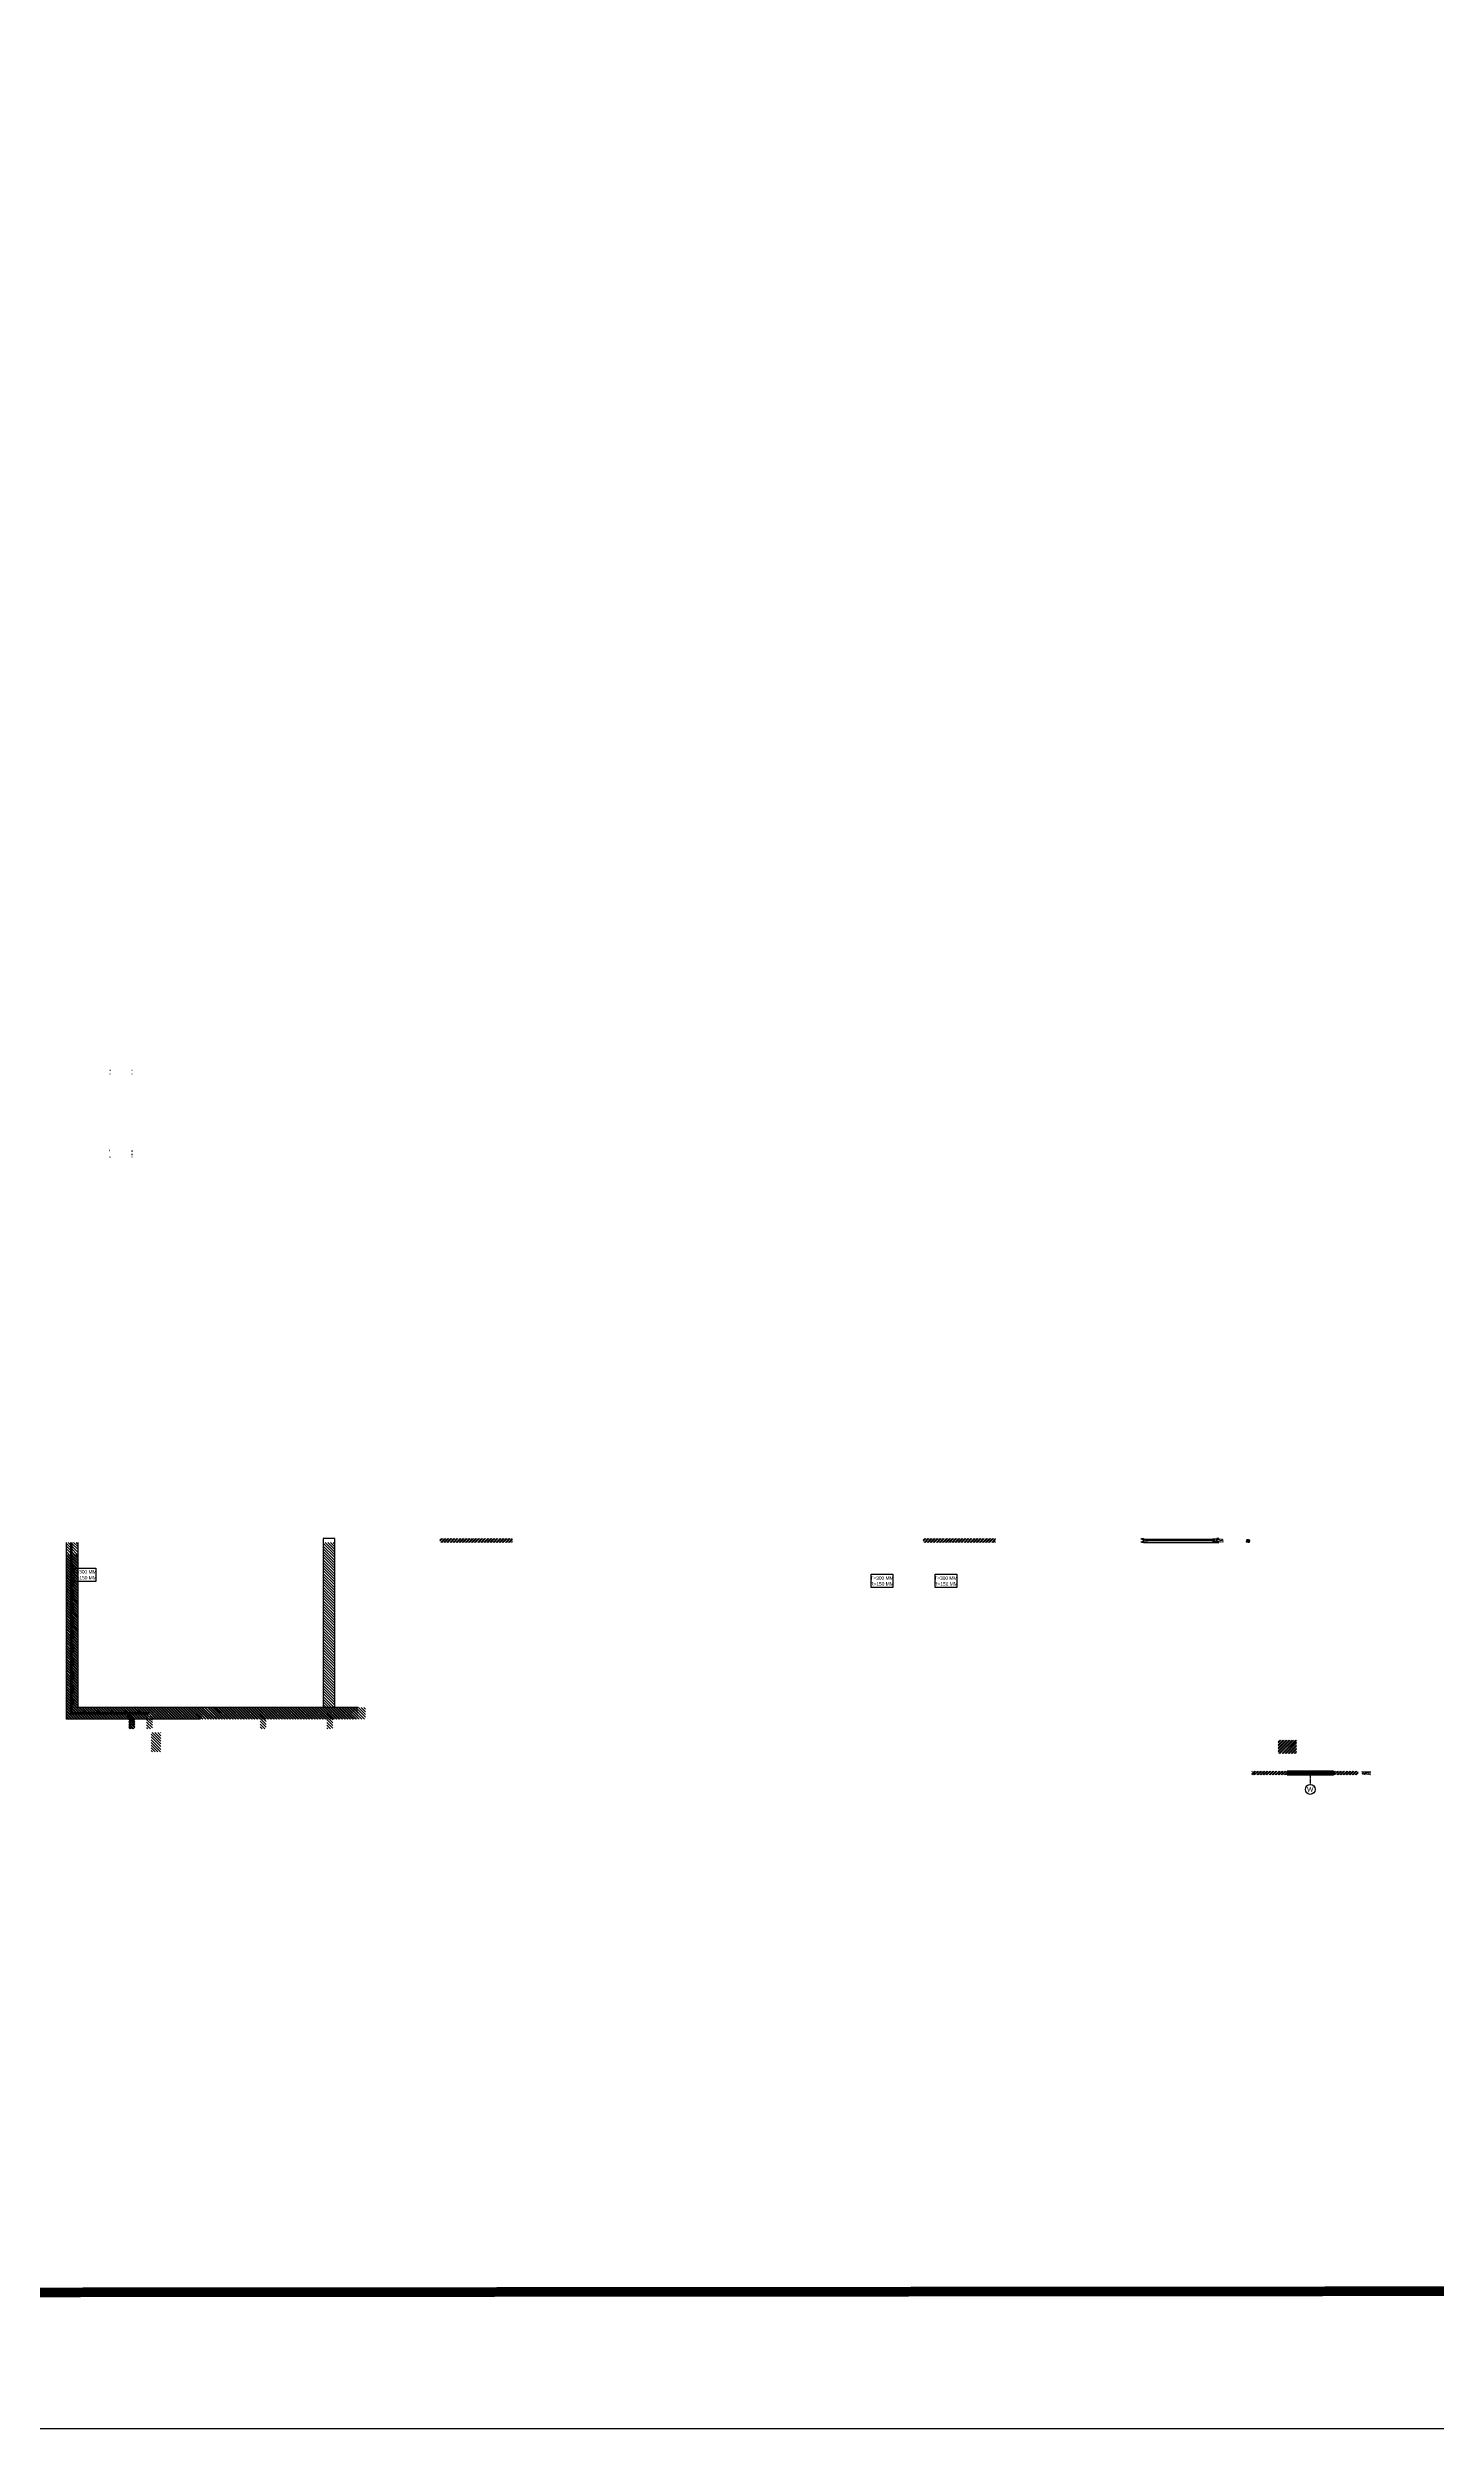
# Model space of a CAD drawing. Header units: feet. Extents: x -99009 to 3252343, y -11094690 to 9035152.
# Drawn here: x 1499888 to 1571732, y -1602159 to -1478993 of the extents above; entities that cross this region are included whole.
import ezdxf

# ---------------------------------------------------------------- set-up
doc = ezdxf.new("R2010")
doc.units = ezdxf.units.FT
doc.linetypes.add('HIDDEN', pattern=[0.375, 0.25, -0.125])
for name, color, linetype, lineweight in [('ELEVATION', 2, 'Continuous', 25), ('PDF_Geometry', 7, 'Continuous', 0), ('PLOT', 1, 'Continuous', 15)]:
    doc.layers.add(name, color=color, linetype=linetype, lineweight=lineweight)
for name, color, linetype in [('HATCH', 252, 'Continuous'), ('TEMPLATE', 3, 'Continuous'), ('TEXT DETAILS', 190, 'Continuous'), ('WALL DIMENSIONS', 40, 'Continuous'), ('WINDOW', 5, 'Continuous')]:
    doc.layers.add(name, color=color, linetype=linetype)
doc.layers.add('HATCH RCC', color=7, linetype='Continuous', lineweight=15, true_color=0x4b4b4b)
doc.layers.add('HATCH WALL', color=7, linetype='Continuous', true_color=0x7d7d7d)
doc.styles.add('ARIAL NARROW', font='ARIALN.TTF')
doc.styles.add('CALIBRI', font='calibri.ttf', dxfattribs={"width": 0.8})
pattern_1 = [(45, (2036625.61, -1491313.71), (-79.549513, 79.549513), []), (45, (2036678.64, -1491313.71), (-79.549513, 79.549513), [])]
pattern_2 = [(45, (2011625.61, -1491313.69), (-79.549513, 79.549513), []), (45, (2011678.64, -1491313.69), (-79.549513, 79.549513), [])]
pattern_3 = [(45, (2561894.73, -1578378.3), (-79.549513, 79.549513), []), (45, (2561947.76, -1578378.3), (-79.549513, 79.549513), [])]
pattern_4 = [(135, (1296366.55, -1118558.01), (-70.710678, -70.710678), [])]
pattern_5 = [(135, (2061650.83, -3178536.36), (-70.710678, -70.710678), [])]
pattern_6 = [(135, (1994172.59, -3065435.66), (-70.710678, -70.710678), [])]

# ---------------------------------------------------------------- blocks, each defined once
blk = doc.blocks.new('CHANNEL')
for points in [[(-50, 100), (0, 100), (0, 0), (-200, 0), (-200, 100), (-150, 100)], [(-129, 50), (-171, 50)], [(-150, 71), (-150, 29)], [(-29, 50), (-71, 50)], [(-50, 71), (-50, 29)]]:
    blk.add_lwpolyline(points)
blk = doc.blocks.new('RS-2')
for points in [[(533906, 122804), (533706, 122804), (533706, 122904), (533906, 122904)], [(537256, 122804), (537456, 122804), (537456, 122904), (537256, 122904)]]:
    blk.add_lwpolyline(points)
blk.add_lwpolyline([(537356, 122829), (537356, 122879), (533806, 122879), (533806, 122829)], close=True)
at = {"layer": 'ELEVATION'}
blk.add_lwpolyline([(533681, 122735), (537481, 122735)], dxfattribs=at)
at = {"layer": 'ELEVATION', "rotation": 90.00000000000006}
blk.add_blockref('CHANNEL', (533681, 122935), dxfattribs=at)
at = {"layer": 'ELEVATION', "xscale": -1, "rotation": 270}
blk.add_blockref('CHANNEL', (537481, 122935), dxfattribs=at)
blk = doc.blocks.new('TEXT')
at = {"layer": 'TEXT DETAILS'}
blk.add_lwpolyline([(281123, 137706), (282246, 137706), (282246, 137015), (281123, 137015)], close=True, dxfattribs=at)
at = {"layer": 'TEXT DETAILS', "insert": (281684, 137360), "char_height": 180, "width": 1127.29, "attachment_point": 5, "style": 'ARIAL NARROW'}
blk.add_mtext('T=300 MM\\PR=150 MM', dxfattribs=at)
blk = doc.blocks.new('W-3')
for p, q in [((1200, 33), (-1200, 33)), ((1200, -33), (-1200, -33))]:
    blk.add_line(p, q)
blk.add_lwpolyline([(-1200, 100), (1200, 100), (1200, -100), (-1200, -100)], close=True)
blk = doc.blocks.new('W')
at = {"layer": 'TEXT DETAILS', "linetype": 'HIDDEN', "ltscale": 0.5}
blk.add_lwpolyline([(0, 0), (0, -500)], dxfattribs=at)
at = {"layer": 'TEXT DETAILS'}
blk.add_circle((0, -753), 253, dxfattribs=at)
at = {"layer": 'TEXT DETAILS', "insert": (0, -753), "char_height": 250, "width": 261.9, "attachment_point": 5, "style": 'CALIBRI'}
blk.add_mtext('W', dxfattribs=at)

msp = doc.modelspace()

# ---------------------------------------------------------------- hatches: boundary and pattern name
at = {"layer": 'HATCH'}
h = msp.add_hatch(dxfattribs=at)
h.set_pattern_fill('ANSI31', color=256, scale=800, angle=90)
h.set_pattern_definition(pattern_5)
h.paths.add_polyline_path([(1500845.57853, -1556326.09856), (1500845.57853, -1556926.07809), (1501069.07853, -1556926.07809), (1501069.07853, -1556326.09856)])
h.paths.add_polyline_path([(1501145.57853, -1556326.09856), (1501145.57853, -1556926.07809), (1501445.57853, -1556926.07809), (1501445.57853, -1556326.09856)])
h = msp.add_hatch(dxfattribs=at)
h.set_pattern_fill('ANSI31', color=256, scale=800, angle=90)
h.set_pattern_definition(pattern_5)
h.paths.add_polyline_path([(1514145.57853, -1563462.09856), (1514145.57853, -1564862.09856), (1514745.57853, -1564862.09856), (1514745.57853, -1563462.09856)])
h.paths.add_polyline_path([(1514145.57853, -1556926.09856), (1514145.57853, -1563462.09856), (1514745.57853, -1563462.09856), (1514745.57853, -1556926.09856)])
h.paths.add_polyline_path([(1514145.57853, -1556326.09856), (1514145.57853, -1556926.09856), (1514745.57853, -1556926.09856), (1514745.57853, -1556326.09856)])
h = msp.add_hatch(dxfattribs=at)
h.set_pattern_fill('ANSI31', color=256, scale=800, angle=90)
h.set_pattern_definition(pattern_4)
edge = h.paths.add_edge_path()
edge.add_line((1507716.51919, -1564861.89168), (1501445.57853, -1564861.89168))
edge.add_line((1501445.57853, -1564861.89168), (1501445.57853, -1556926.07809))
edge.add_line((1501445.57853, -1556926.07809), (1500845.57853, -1556926.07809))
edge.add_line((1500845.57853, -1556926.07809), (1500845.57853, -1565461.89168))
edge.add_line((1500845.57853, -1565461.89168), (1504097.57853, -1565461.89168))
edge.add_line((1504097.57853, -1565461.89168), (1504097.57853, -1565961.89168))
edge.add_line((1504097.57853, -1565961.89168), (1504397.57853, -1565961.89168))
edge.add_line((1504397.57853, -1565961.89168), (1504397.57853, -1565461.89168))
edge.add_line((1504397.57853, -1565461.89168), (1507787.67135, -1565461.89168))
edge.add_arc((1508179.35659, -1565727.62188), 473.31793, 125.0000000497, 145.8459352704, ccw=False)
edge.add_arc((1508177.66841, -1564954.59414), 470.37469, 168.6336162143, 234.9999999503, ccw=False)
h = msp.add_hatch(dxfattribs=at)
h.set_pattern_fill('ANSI31', color=256, scale=800, angle=90)
h.set_pattern_definition(pattern_6)
h.paths.add_polyline_path([(1500845.57853, -1565462.09856), (1504097.57853, -1565462.09856), (1505123.07853, -1565462.09856), (1505123.07853, -1565188.43006), (1501069.07853, -1565188.43006), (1501069.07853, -1556926.07809), (1500845.57853, -1556926.07809)])
h = msp.add_hatch(dxfattribs=at)
h.set_pattern_fill('ANSI31', color=256, scale=800, angle=90)
h.set_pattern_definition(pattern_6)
h.paths.add_polyline_path([(1507447.57853, -1565462.09856), (1515947.10404, -1565462.09856), (1515947.10404, -1564862.09856), (1501445.57853, -1564862.09856), (1501445.57853, -1556926.07809), (1501145.57853, -1556926.07809), (1501145.57853, -1565117.93006), (1505188.07853, -1565117.93006), (1505188.07853, -1565462.09856)])
h = msp.add_hatch(dxfattribs=at)
h.set_pattern_fill('ANSI31', color=256, scale=800, angle=90)
h.set_pattern_definition([(135, (1296366.55, -1117858.01), (-70.710678, -70.710678), [])])
h.paths.add_polyline_path([(1508540.41183, -1564861.89168), (1507736.00191, -1564861.89168, 0.3418707103), (1507907.87257, -1565415.34123, 0.0638901952), (1507856.73464, -1565461.89168), (1508540.41183, -1565461.89168)])
h = msp.add_hatch(dxfattribs=at)
h.set_pattern_fill('ANSI31', color=256, scale=800, angle=90)
h.set_pattern_definition(pattern_4)
h.paths.add_polyline_path([(1516339.93734, -1564861.89168), (1508540.41183, -1564861.89168), (1508540.41183, -1565461.89168), (1510891.5531, -1565461.89168), (1510891.5531, -1565961.89168), (1511191.5531, -1565961.89168), (1511191.5531, -1565461.89168), (1514338.5531, -1565461.89168), (1514339.01339, -1565961.89168), (1514639.01339, -1565961.89168), (1514638.5531, -1565461.89168), (1516339.93734, -1565461.89168)])
h = msp.add_hatch(dxfattribs=at)
h.set_pattern_fill('ANSI31', color=256, scale=800, angle=90)
h.set_pattern_definition([(135, (1296366.55, -1117758.01), (-70.710678, -70.710678), [])])
h.paths.add_polyline_path([(1504397.57853, -1565461.89168), (1504097.57853, -1565461.89168), (1504097.57853, -1565961.89168), (1504397.57853, -1565961.89168)])
h = msp.add_hatch(dxfattribs=at)
h.set_pattern_fill('ANSI31', color=252, scale=800, angle=90)
h.set_pattern_definition([(135, (1297275.05, -1117758.22), (-70.710678, -70.710678), [])])
h.paths.add_polyline_path([(1505306.07853, -1565462.09856), (1505006.07853, -1565462.09856), (1505006.07853, -1565962.09856), (1505306.07853, -1565962.09856)])
h = msp.add_hatch(dxfattribs=at)
h.set_pattern_fill('ANSI31', color=256, scale=800, angle=90)
h.set_pattern_definition([(135, (1969044.08, -3179518.39), (-70.710678, -70.710678), [])])
h.paths.add_polyline_path([(1505247.57853, -1567161.89168), (1505747.57853, -1567161.89168), (1505747.57853, -1566161.89168), (1505247.57853, -1566161.89168)])
h = msp.add_hatch(dxfattribs=at)
h.set_pattern_fill('ANSI31', color=256, scale=100, angle=45)
h.set_pattern_definition([(270, (1946000.61, -1493116.064), (12.5, -5e-15), [])])
h.paths.add_polyline_path([(1568331.09425, -1568202.09856), (1567881.09425, -1568202.09856), (1567881.09425, -1568177.09856), (1568331.09425, -1568177.09856)])
at = {"layer": 'HATCH RCC'}
h = msp.add_hatch(dxfattribs=at)
h.set_pattern_fill('AR-CONC', color=252, scale=10)
h.set_pattern_definition([(50, (2036625.61, -1491313.714), (71.726018, -6.2752135), [7.5, -82.5]), (355, (2036625.61, -1491313.714), (-13.875133, 75.219213), [6, -66]), (100.451444, (2036631.59, -1491314.24), (57.850885, 68.943999), [6.374019, -70.114211]), (46.1842, (2036625.61, -1491293.714), (106.724133, -16.551928), [11.25, -123.75]), (96.635635, (2036634.5, -1491295.09), (93.466195, 97.41186), [9.561034, -105.171376]), (351.184164, (2036625.61, -1491293.71), (93.466195, 97.41186), [9, -99]), (21, (2036635.61, -1491298.714), (59.690705, -40.261889), [7.5, -82.5]), (326, (2036635.61, -1491298.714), (24.331533, 72.515005), [6, -66]), (71.451445, (2036640.585, -1491302.07), (84.022238, 32.253115), [6.374019, -70.114211]), (37.5, (2036625.61, -1491313.714), (1.2159855, 33.2893854), [0, -65.2, 0, -67, 0, -66.25]), (7.5, (2036625.61, -1491313.714), (26.3069537, 39.4411712), [0, -38.2, 0, -63.7, 0, -25.25]), (327.5, (2036603.31, -1491313.714), (53.3822436, -2.2554872), [0, -25, 0, -78, 0, -103.5]), (317.5, (2036593.31, -1491313.714), (58.318617, 10.0104982), [0, -32.5, 0, -51.8, 0, -73.5])])
h.paths.add_polyline_path([(1560481.00515, -1556126.09856), (1560706.09425, -1556126.09856), (1560706.09425, -1556326.09856), (1560481.00515, -1556326.09856)])
h = msp.add_hatch(dxfattribs=at)
h.set_pattern_fill('AR-CONC', color=252, scale=15)
h.set_pattern_definition([(50, (2037054.08, -1491313.714), (107.589027, -9.41282), [11.25, -123.75]), (355, (2037054.08, -1491313.71), (-20.8127, 112.82882), [9, -99]), (100.451444, (2037063.05, -1491314.5), (86.776327, 103.415999), [9.56103, -105.171317]), (46.1842, (2037054.08, -1491283.71), (160.0862, -24.827892), [16.875, -185.625]), (96.635635, (2037067.42, -1491285.78), (140.19929, 146.11779), [14.34155, -157.757064]), (351.184164, (2037054.08, -1491283.71), (140.19929, 146.11779), [13.5, -148.5]), (21, (2037069.08, -1491291.214), (89.536058, -60.392834), [11.25, -123.75]), (326, (2037069.08, -1491291.21), (36.4973, 108.772507), [9, -99]), (71.451445, (2037076.54, -1491296.25), (126.033357, 48.379673), [9.561029, -105.171317]), (37.5, (2037054.08, -1491313.714), (1.8239783, 49.934078), [0, -97.8, 0, -100.5, 0, -99.375]), (7.5, (2037054.08, -1491313.714), (39.4604306, 59.161757), [0, -57.3, 0, -95.55, 0, -37.875]), (327.5, (2037020.63, -1491313.714), (80.0733654, -3.3832308), [0, -37.5, 0, -117, 0, -155.25]), (317.5, (2037005.63, -1491313.714), (87.477925, 15.015747), [0, -48.75, 0, -77.7, 0, -110.25])])
h.paths.add_polyline_path([(1561906.09425, -1556326.09856), (1562081.09425, -1556326.09856), (1562081.09425, -1556176.09856), (1561906.09425, -1556176.09856)])
at = {"layer": 'HATCH WALL'}
h = msp.add_hatch(dxfattribs=at)
h.set_pattern_fill('ANSI32', color=252, scale=300)
h.set_pattern_definition(pattern_2)
h.paths.add_polyline_path([(1520182.48837, -1556326.24083), (1523931.01347, -1556326.05255), (1523931.01347, -1556126.0116), (1520182.48837, -1556126.19989)])
h = msp.add_hatch(dxfattribs=at)
h.set_pattern_fill('ANSI32', color=252, scale=300)
h.set_pattern_definition(pattern_2)
h.paths.add_polyline_path([(1520182.48837, -1556326.24083), (1523931.01347, -1556326.05255), (1523931.01347, -1556126.0116), (1520182.48837, -1556126.19989)])
h = msp.add_hatch(dxfattribs=at)
h.set_pattern_fill('ANSI32', color=252, scale=300)
h.set_pattern_definition(pattern_1)
h.paths.add_polyline_path([(1545181.17502, -1556326.09856), (1548931.01348, -1556326.09856), (1548931.01348, -1556126.05761), (1545181.17502, -1556126.05761)])
h = msp.add_hatch(dxfattribs=at)
h.set_pattern_fill('ANSI32', color=252, scale=300)
h.set_pattern_definition(pattern_1)
h.paths.add_polyline_path([(1545181.17502, -1556326.09856), (1548931.01348, -1556326.09856), (1548931.01348, -1556126.05761), (1545181.17502, -1556126.05761)])
h = msp.add_hatch(dxfattribs=at)
h.set_pattern_fill('ANSI32', color=252, scale=300)
h.set_pattern_definition(pattern_1)
h.paths.add_polyline_path([(1563550.78985, -1566547.80831), (1564501.32583, -1566547.80831), (1564501.32583, -1567240.77422), (1563550.78985, -1567240.77422)])
h = msp.add_hatch(dxfattribs=at)
h.set_pattern_fill('ANSI32', color=256, scale=300, angle=360, style=0)
h.set_pattern_definition(pattern_3)
h.paths.add_polyline_path([(1564006.09425, -1568152.09856), (1562181.09425, -1568152.09856), (1562181.09425, -1568352.09856), (1564006.09425, -1568352.09856)])
h = msp.add_hatch(dxfattribs=at)
h.set_pattern_fill('ANSI32', color=256, scale=300, angle=360, style=0)
h.set_pattern_definition(pattern_3)
h.paths.add_polyline_path([(1567681.09425, -1568152.09856), (1566406.09425, -1568152.09856), (1566406.09425, -1568352.09856), (1567681.09425, -1568352.09856)])
at = {"layer": 'PDF_Geometry', "lineweight": 25}
h = msp.add_hatch(dxfattribs=at)
h.set_pattern_fill('ANSI31', color=187, angle=360, style=0)
h.set_pattern_definition([(135, (1562111.42007, -1511326.58012), (0.08838834765, 0.08838834765), [])])
h.paths.add_polyline_path([(1503120.15381, -1531893.05532, -0.4142135624), (1503127.21597, -1531900.11748), (1503120.15381, -1531900.11748)])
h = msp.add_hatch(dxfattribs=at)
h.set_pattern_fill('ANSI31', color=187, angle=360, style=0)
h.set_pattern_definition([(225, (1562111.42007, -1552650.1933), (0.08838834765, -0.08838834765), [])])
h.paths.add_polyline_path([(1503120.15381, -1532083.7181, 0.4142135624), (1503127.21597, -1532076.65594), (1503120.15381, -1532076.65594)])
h = msp.add_hatch(dxfattribs=at)
h.set_pattern_fill('ANSI31', color=187, angle=360, style=0)
h.set_pattern_definition([(45, (1445268.88755, -1511326.58012), (-0.08838834765, 0.08838834765), [])])
h.paths.add_polyline_path([(1504260.15381, -1531900.11748), (1504260.15381, -1531893.05532, 0.4142135624), (1504253.09166, -1531900.11748)])
h = msp.add_hatch(dxfattribs=at)
h.set_pattern_fill('ANSI31', color=187, angle=360, style=0)
h.set_pattern_definition([(315, (1445268.88755, -1552650.1933), (-0.08838834765, -0.08838834765), [])])
h.paths.add_polyline_path([(1504260.15381, -1532083.7181, -0.4142135624), (1504253.09166, -1532076.65594), (1504260.15381, -1532076.65594)])
h = msp.add_hatch(dxfattribs=at)
h.set_pattern_fill('ANSI31', color=187, scale=1.375, angle=270)
h.set_pattern_definition([(45, (1533856.92831, -1509441.04147), (0.121533978, -0.121533978), [])])
h.paths.add_polyline_path([(1503105.15381, -1536035.45841), (1503105.15381, -1536025.19524, 0.5696708329), (1503097.43525, -1536035.45841)])
h = msp.add_hatch(dxfattribs=at)
h.set_pattern_fill('ANSI31', color=187, scale=1.375, angle=270)
h.set_pattern_definition([(45, (1533856.92831, -1509439.04147), (0.121533978, -0.121533978), [])])
h.paths.add_polyline_path([(1503105.15381, -1536045.45841), (1503105.15381, -1536055.72158, -0.5696708329), (1503097.43525, -1536045.45841)])
h = msp.add_hatch(dxfattribs=at)
h.set_pattern_fill('ANSI31', color=187, scale=1.375, angle=270)
h.set_pattern_definition([(45, (1533870.92831, -1509077.04147), (0.121533978, -0.121533978), [])])
h.paths.add_polyline_path([(1503119.15381, -1536395.45841), (1503119.15381, -1536385.19524, 0.5696708329), (1503111.43525, -1536395.45841)])
h = msp.add_hatch(dxfattribs=at)
h.set_pattern_fill('ANSI31', color=187, scale=1.375, angle=270)
h.set_pattern_definition([(225, (1473509.37931, -1560390.87535), (-0.121533978, 0.121533978), [])])
h.paths.add_polyline_path([(1504261.15381, -1536060.45841), (1504261.15381, -1536050.19524, -0.5696708329), (1504268.87238, -1536060.45841)])
h = msp.add_hatch(dxfattribs=at)
h.set_pattern_fill('ANSI31', color=187, scale=1.375, angle=270)
h.set_pattern_definition([(225, (1473509.37931, -1560388.87535), (-0.121533978, 0.121533978), [])])
h.paths.add_polyline_path([(1504261.15381, -1536070.45841), (1504261.15381, -1536080.72158, 0.5696708329), (1504268.87238, -1536070.45841)])
h = msp.add_hatch(dxfattribs=at)
h.set_pattern_fill('ANSI31', color=187, scale=1.375, angle=270)
h.set_pattern_definition([(225, (1473509.37931, -1560561.87535), (-0.121533978, 0.121533978), [])])
h.paths.add_polyline_path([(1504261.15381, -1536231.45841), (1504261.15381, -1536221.19524, -0.5696708329), (1504268.87238, -1536231.45841)])
h = msp.add_hatch(dxfattribs=at)
h.set_pattern_fill('ANSI31', color=187, scale=1.375, angle=270)
h.set_pattern_definition([(225, (1473509.37931, -1560559.87535), (-0.121533978, 0.121533978), [])])
h.paths.add_polyline_path([(1504261.15381, -1536241.45841), (1504261.15381, -1536251.72158, 0.5696708329), (1504268.87238, -1536241.45841)])
h = msp.add_hatch(dxfattribs=at)
h.set_pattern_fill('ANSI31', color=187, scale=1.375, angle=270)
h.set_pattern_definition([(225, (1473509.37931, -1560725.87535), (-0.121533978, 0.121533978), [])])
h.paths.add_polyline_path([(1504261.15381, -1536395.45841), (1504261.15381, -1536385.19524, -0.5696708329), (1504268.87238, -1536395.45841)])
at = {"layer": 'WALL DIMENSIONS'}
h = msp.add_hatch(dxfattribs=at)
h.set_pattern_fill('AR-CONC', color=252, scale=10)
h.set_pattern_definition([(230, (1995652.2, -1494702.57), (-71.726018, 6.2752135), [7.5, -82.5]), (175, (1995652.2, -1494702.57), (13.875133, -75.219213), [6, -66]), (280.451444, (1995646.22, -1494702.05), (-57.850885, -68.943999), [6.374019, -70.114211]), (226.1842, (1995652.2, -1494722.57), (-106.724133, 16.551928), [11.25, -123.75]), (276.635635, (1995643.31, -1494721.19), (-93.466195, -97.41186), [9.561034, -105.171376]), (171.184164, (1995652.2, -1494722.57), (-93.466195, -97.41186), [9, -99]), (201, (1995642.2, -1494717.57), (-59.690705, 40.261889), [7.5, -82.5]), (146, (1995642.2, -1494717.57), (-24.331533, -72.515005), [6, -66]), (251.451445, (1995637.226, -1494714.22), (-84.022238, -32.253115), [6.374019, -70.114211]), (217.5, (1995652.2, -1494702.572), (-1.2159855, -33.2893854), [0, -65.2, 0, -67, 0, -66.25]), (187.5, (1995652.2, -1494702.572), (-26.3069537, -39.4411712), [0, -38.2, 0, -63.7, 0, -25.25]), (147.5, (1995674.5, -1494702.572), (-53.3822436, 2.2554872), [0, -25, 0, -78, 0, -103.5]), (137.5, (1995684.5, -1494702.57), (-58.318617, -10.010498), [0, -32.5, 0, -51.8, 0, -73.5])])
h.paths.add_polyline_path([(1567881.09425, -1568352.09856), (1568331.09425, -1568352.09856), (1568331.09425, -1568202.09856), (1567881.09425, -1568202.09856)])

# ---------------------------------------------------------------- linework, layer by layer
at = {"layer": 'HATCH'}
for p, q in [((1500845.57853, -1556326.09856), (1500845.57853, -1565462.09856)), ((1501069.07853, -1556326.09856), (1501069.07853, -1565188.43006)), ((1501145.57853, -1556326.09856), (1501145.57853, -1565117.93006)), ((1501445.57853, -1556326.09856), (1501445.57853, -1564862.09856)), ((1501069.07853, -1565188.43006), (1505123.07853, -1565188.43006)), ((1501145.57853, -1565117.93006), (1505188.07853, -1565117.93006)), ((1515947.10404, -1564862.09856), (1501445.57853, -1564862.09856)), ((1507792.24111, -1565462.09856), (1500845.57853, -1565462.09856))]:
    msp.add_line(p, q, dxfattribs=at)
msp.add_lwpolyline([(1514745.57853, -1564862.09856), (1514745.57853, -1556126.09856), (1514145.57853, -1556126.09856), (1514145.57853, -1564862.09856)], dxfattribs=at)
at = {"layer": 'PLOT', "const_width": 500}
msp.add_lwpolyline([(1385552.03095, -1410237.9506), (1709868.29656, -1410122.49889), (1709898.29337, -1594953.12954), (1385552.03095, -1595214.29738), (1385552.03095, -1410237.9506)], dxfattribs=at)
at = {"layer": 'TEMPLATE'}
msp.add_line((1316830.078, -1602159.26375), (1802805.48087, -1602159.26375), dxfattribs=at)

# ---------------------------------------------------------------- block references
for name, p in [('TEXT', (1220134.75905, -1695358.67749)), ('TEXT', (1261366.26723, -1695680.3796)), ('TEXT', (1264674.1045, -1695680.3796)), ('W', (1565206.09425, -1568352.11903))]:
    msp.add_blockref(name, p)
at = {"layer": 'WINDOW'}
msp.add_blockref('RS-2', (1022900.04334, -1679060.76013), dxfattribs=at)
at = {"layer": 'WINDOW', "xscale": -1}
msp.add_blockref('W-3', (1565206.09425, -1568252.09856), dxfattribs=at)

doc.saveas('drawing.dxf')
